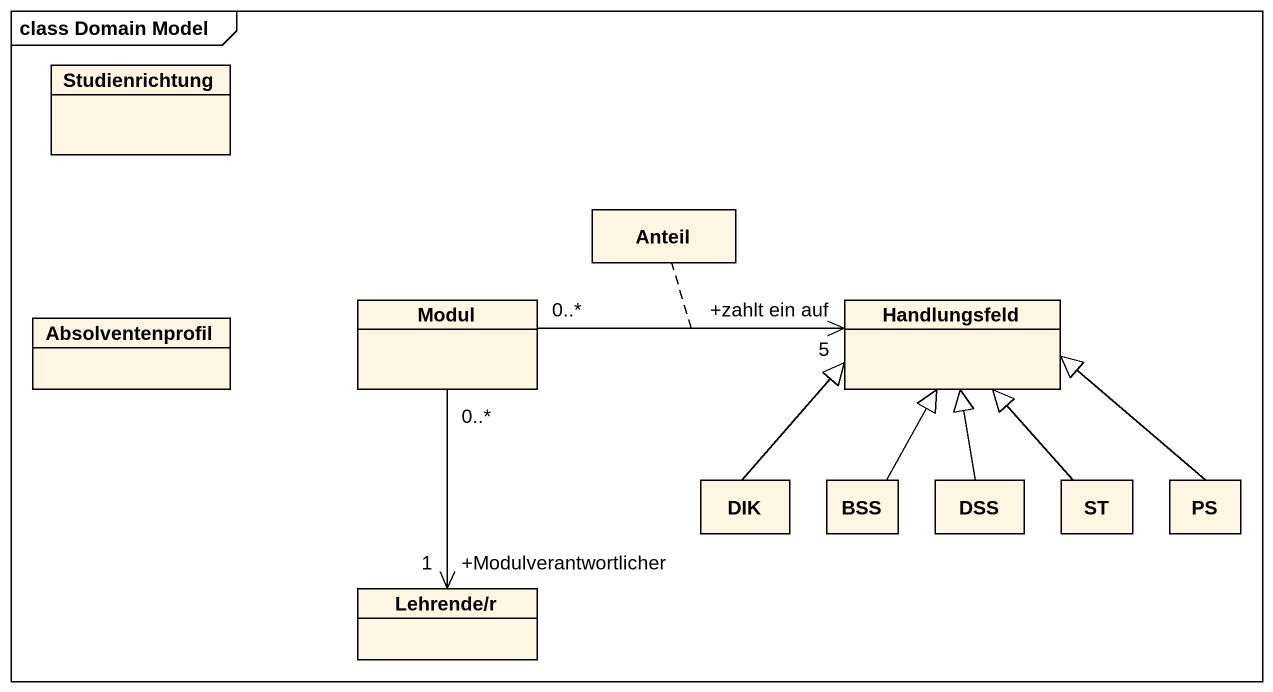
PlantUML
@startuml
mainframe class Domain Model
hide circle
hide empty members
class Studienrichtung
class Anteil
class Absolventenprofil
class Modul
class Handlungsfeld
class DIK
class BSS
class DSS
class ST
class PS
class "Lehrende/r" as Lehrende_r
Modul "0..*" -right-> "+zahlt ein auf\n5" Handlungsfeld
(Modul, Handlungsfeld) .. Anteil
DIK -up-|> Handlungsfeld
BSS -up-|> Handlungsfeld
DSS -up-|> Handlungsfeld
ST -up-|> Handlungsfeld
PS -up-|> Handlungsfeld
Lehrende_r "+Modulverantwortlicher\n1" <-up- "0..*" Modul
@enduml
